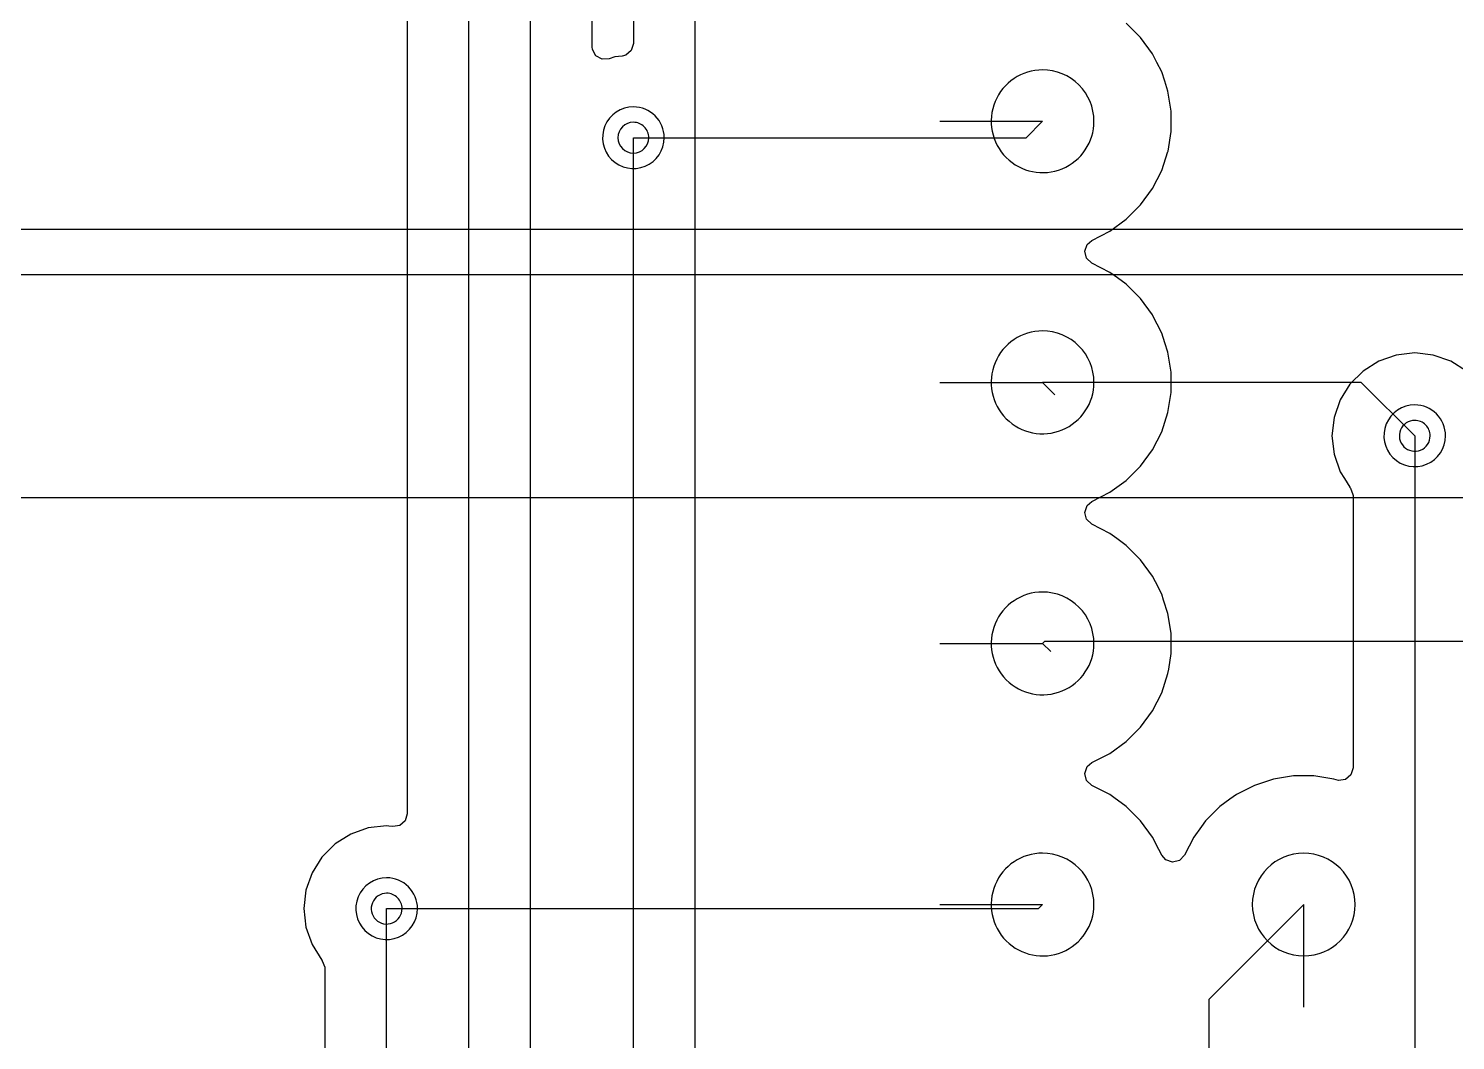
# Model space of a CAD drawing. Header units: millimetres. Extents: x 10 to 287, y 10 to 200.
# Drawn here: x 115.52 to 129.4, y 125.72 to 135.57 of the extents above; entities that cross this region are included whole.
import ezdxf

# ---------------------------------------------------------------- set-up
doc = ezdxf.new("R2010")
doc.units = ezdxf.units.MM
doc.layers.get('0').update_dxf_attribs({"linetype": 'CONTINUOUS'})

msp = doc.modelspace()

# ---------------------------------------------------------------- linework, layer by layer
at = {"color": 7}
for points in [[(119.1995, 141.7181), (119.1995, 127.929), (119.1798, 127.862), (119.127, 127.8162), (119.0616, 127.8058), (119.0218, 127.8103), (119, 127.8128), (119, 127.8128), (119, 127.8128), (119, 127.8128), (118.8207, 127.7926), (118.8207, 127.7926), (118.6505, 127.733), (118.4977, 127.637), (118.3702, 127.5095), (118.2742, 127.3567), (118.2146, 127.1865), (118.2146, 127.1865), (118.1944, 127.0072), (118.1944, 127.0072), (118.2146, 126.828), (118.2146, 126.8279), (118.2742, 126.6577), (118.3702, 126.5049), (118.3724, 126.5021), (118.3733, 126.4999), (118.3739, 126.499), (118.3737, 126.4989), (118.3989, 126.4374), (118.3995, 126.4248), (118.3995, 119.3073)], [(119.8, 124.5758), (119.8, 141.8072)], [(125.5, 115.0072), (125.6, 115.1072), (125.6, 121.9072), (122, 125.5072), (122, 136.3672), (125.38, 139.7472)], [(120.4, 124.5415), (120.4, 137.0072)], [(121.3995, 136.2781), (121.3995, 135.4235), (121.3798, 135.3565), (121.327, 135.3107), (121.2894, 135.3003), (121.2207, 135.2926), (121.1655, 135.2732), (121.0957, 135.2697), (121.035, 135.3044), (121.0028, 135.3664), (121.0005, 135.3903), (121.0005, 136.4248)], [(129.5023, 132.237), (129.3495, 132.333), (129.1793, 132.3926), (129.1792, 132.3926), (129, 132.4128), (129, 132.4128), (128.8208, 132.3926), (128.8207, 132.3926), (128.6505, 132.333), (128.4977, 132.237), (128.3702, 132.1095), (128.2742, 131.9567), (128.2146, 131.7865), (128.2146, 131.7865), (128.1944, 131.6072), (128.1944, 131.6072), (128.2146, 131.428), (128.2146, 131.4279), (128.2742, 131.2577), (128.3154, 131.1922), (128.3688, 131.1072), (128.3702, 131.1049), (128.3724, 131.1021), (128.3733, 131.0999), (128.3739, 131.099), (128.3737, 131.0989), (128.3989, 131.0374), (128.3995, 131.0248), (128.3995, 128.3769), (128.3798, 128.3099), (128.327, 128.2641), (128.2579, 128.2542), (128.2372, 128.259), (128.2128, 128.2669), (128.0184, 128.2977), (128.0184, 128.2977), (127.8216, 128.2977), (127.8216, 128.2977), (127.6272, 128.2669), (127.44, 128.2061), (127.2646, 128.1167), (127.2013, 128.0708), (127.1054, 128.001), (127.1054, 128.001), (127.1054, 128.001), (126.9662, 127.8618), (126.9662, 127.8618), (126.9662, 127.8618), (126.9255, 127.8058), (126.8505, 127.7026), (126.7605, 127.526), (126.7125, 127.4752), (126.6447, 127.4584), (126.5786, 127.4809), (126.5395, 127.526), (126.5112, 127.5815), (126.4495, 127.7026), (126.3338, 127.8618), (126.1946, 128.001), (126.0726, 128.0897), (126.0354, 128.1167), (125.8588, 128.2067), (125.808, 128.2547), (125.7912, 128.3225), (125.8137, 128.3886), (125.8588, 128.4277), (126.0354, 128.5177), (126.0354, 128.5177), (126.0354, 128.5177), (126.1946, 128.6334), (126.3338, 128.7726), (126.4495, 128.9318), (126.5389, 129.1072), (126.5997, 129.2944), (126.6065, 129.3375), (126.6305, 129.4888), (126.6305, 129.6856), (126.5997, 129.88), (126.5577, 130.0095), (126.5389, 130.0672), (126.5389, 130.0672), (126.5389, 130.0672), (126.4781, 130.1865), (126.4495, 130.2426), (126.3338, 130.4018), (126.1946, 130.541), (126.1026, 130.6079), (126.0354, 130.6567), (125.8588, 130.7467), (125.808, 130.7947), (125.7912, 130.8625), (125.8137, 130.9286), (125.8588, 130.9677), (126.0354, 131.0577), (126.0354, 131.0577), (126.0354, 131.0577), (126.1946, 131.1734), (126.3338, 131.3126), (126.4495, 131.4718), (126.5389, 131.6472), (126.5997, 131.8344), (126.6121, 131.9128), (126.6305, 132.0288), (126.6305, 132.2256), (126.5997, 132.42), (126.5703, 132.5107), (126.5389, 132.6072), (126.5389, 132.6072), (126.5389, 132.6072), (126.4501, 132.7814), (126.4495, 132.7826), (126.3338, 132.9418), (126.1946, 133.081), (126.1096, 133.1428), (126.0354, 133.1967), (125.8588, 133.2867), (125.808, 133.3347), (125.7912, 133.4025), (125.8137, 133.4686), (125.8588, 133.5077), (126.0354, 133.5977), (126.0354, 133.5977), (126.0354, 133.5977), (126.1946, 133.7134), (126.3338, 133.8526), (126.4495, 134.0118), (126.5389, 134.1872), (126.5997, 134.3744), (126.6002, 134.3774), (126.6305, 134.5688), (126.6305, 134.7656), (126.5997, 134.96), (126.5684, 135.0564), (126.5389, 135.1472), (126.5389, 135.1472), (126.5389, 135.1472), (126.4917, 135.2397), (126.4495, 135.3226), (126.3338, 135.4818), (126.1946, 135.621)], [(124.38, 134.6672), (125.38, 134.6672)], [(124.38, 134.6672), (125.38, 134.6672)], [(124.38, 134.6672), (125.38, 134.6672)], [(124.38, 134.6672), (125.38, 134.6672)], [(125.22, 134.5072), (125.38, 134.6672)], [(121.4, 124.1072), (121.4, 134.5072)], [(121.4, 134.5072), (125.22, 134.5072)], [(99.61, 133.6172), (136.84, 133.6172)], [(101.07, 133.1772), (138.67, 133.1772)], [(124.38, 132.1272), (125.38, 132.1272)], [(124.38, 132.1272), (125.38, 132.1272)], [(124.38, 132.1272), (125.38, 132.1272)], [(124.38, 132.1272), (125.38, 132.1272)], [(125.5, 132.0072), (125.38, 132.1272)], [(129, 131.6072), (128.48, 132.1272), (125.38, 132.1272)], [(129, 131.6072), (129, 116.5072)], [(102, 130.5072), (102.5, 131.0072), (132.5, 131.0072)], [(124.38, 129.5872), (125.38, 129.5872)], [(124.38, 129.5872), (125.38, 129.5872)], [(124.38, 129.5872), (125.38, 129.5872)], [(124.38, 129.5872), (125.38, 129.5872)], [(125.4, 129.6072), (125.38, 129.5872)], [(125.46, 129.5072), (125.38, 129.5872)], [(131.9, 129.6072), (125.4, 129.6072)], [(114.5, 114.5072), (119, 119.0072), (119, 127.0072)], [(119, 127.0072), (125.34, 127.0072)], [(124.38, 127.0472), (125.38, 127.0472)], [(124.38, 127.0472), (125.38, 127.0472)], [(124.38, 127.0472), (125.38, 127.0472)], [(124.38, 127.0472), (125.38, 127.0472)], [(125.34, 127.0072), (125.38, 127.0472)], [(127, 126.1272), (127.92, 127.0472)], [(127.92, 126.0472), (127.92, 127.0472)], [(127.92, 126.0472), (127.92, 127.0472)], [(127.92, 126.0472), (127.92, 127.0472)], [(127.92, 126.0472), (127.92, 127.0472)], [(127.1, 118.0072), (127, 118.1072), (127, 126.1272)]]:
    msp.add_lwpolyline(points, dxfattribs=at)
for points in [[(125.38, 135.1672)], [(125.38, 135.1672)], [(125.38, 135.1672)], [(125.38, 135.1672)], [(121.4, 134.8072)], [(121.4, 134.8072)], [(121.4, 134.6572)], [(121.4, 134.6572)], [(125.38, 132.6272)], [(125.38, 132.6272)], [(125.38, 132.6272)], [(125.38, 132.6272)], [(129, 131.9072)], [(129, 131.9072)], [(129, 131.7572)], [(129, 131.7572)], [(125.38, 130.0872)], [(125.38, 130.0872)], [(125.38, 130.0872)], [(125.38, 130.0872)], [(125.38, 127.5472)], [(125.38, 127.5472)], [(125.38, 127.5472)], [(125.38, 127.5472)], [(127.92, 127.5472)], [(127.92, 127.5472)], [(127.92, 127.5472)], [(127.92, 127.5472)], [(119, 127.3072)], [(119, 127.3072)], [(119, 127.1572)], [(119, 127.1572)]]:
    msp.add_lwpolyline(points, close=True, dxfattribs=at)
for points in [[(125.38, 135.1672), (125.177769, 135.1672), (124.995451, 135.045379), (124.91806, 134.858542)], [(125.38, 135.1672), (125.177769, 135.1672), (124.995451, 135.045379), (124.91806, 134.858542)], [(125.38, 135.1672), (125.177769, 135.1672), (124.995451, 135.045379), (124.91806, 134.858542)], [(125.38, 135.1672), (125.177769, 135.1672), (124.995451, 135.045379), (124.91806, 134.858542)], [(125.733553, 135.020753), (125.639785, 135.114522), (125.512608, 135.1672), (125.38, 135.1672)], [(125.733553, 135.020753), (125.639785, 135.114522), (125.512608, 135.1672), (125.38, 135.1672)], [(125.733553, 135.020753), (125.639785, 135.114522), (125.512608, 135.1672), (125.38, 135.1672)], [(125.733553, 135.020753), (125.639785, 135.114522), (125.512608, 135.1672), (125.38, 135.1672)], [(125.88, 134.6672), (125.88, 134.799808), (125.827322, 134.926985), (125.733553, 135.020753)], [(125.88, 134.6672), (125.88, 134.799808), (125.827322, 134.926985), (125.733553, 135.020753)], [(125.88, 134.6672), (125.88, 134.799808), (125.827322, 134.926985), (125.733553, 135.020753)], [(125.88, 134.6672), (125.88, 134.799808), (125.827322, 134.926985), (125.733553, 135.020753)], [(121.4, 134.8072), (121.278661, 134.8072), (121.16927, 134.734107), (121.122836, 134.622005)], [(121.4, 134.8072), (121.278661, 134.8072), (121.16927, 134.734107), (121.122836, 134.622005)], [(121.612132, 134.719332), (121.555871, 134.775593), (121.479565, 134.8072), (121.4, 134.8072)], [(121.612132, 134.719332), (121.555871, 134.775593), (121.479565, 134.8072), (121.4, 134.8072)], [(124.91806, 134.858542), (124.84067, 134.671705), (124.883448, 134.456646), (125.026447, 134.313647)], [(124.91806, 134.858542), (124.84067, 134.671705), (124.883448, 134.456646), (125.026447, 134.313647)], [(124.91806, 134.858542), (124.84067, 134.671705), (124.883448, 134.456646), (125.026447, 134.313647)], [(124.91806, 134.858542), (124.84067, 134.671705), (124.883448, 134.456646), (125.026447, 134.313647)], [(121.4, 134.6572), (121.317157, 134.6572), (121.25, 134.590043), (121.25, 134.5072)], [(121.4, 134.6572), (121.317157, 134.6572), (121.25, 134.590043), (121.25, 134.5072)], [(121.506066, 134.613266), (121.477936, 134.641396), (121.439782, 134.6572), (121.4, 134.6572)], [(121.506066, 134.613266), (121.477936, 134.641396), (121.439782, 134.6572), (121.4, 134.6572)], [(121.7, 134.5072), (121.7, 134.586765), (121.668393, 134.663071), (121.612132, 134.719332)], [(121.7, 134.5072), (121.7, 134.586765), (121.668393, 134.663071), (121.612132, 134.719332)], [(125.571342, 134.20526), (125.758179, 134.282651), (125.88, 134.464969), (125.88, 134.6672)], [(125.571342, 134.20526), (125.758179, 134.282651), (125.88, 134.464969), (125.88, 134.6672)], [(125.571342, 134.20526), (125.758179, 134.282651), (125.88, 134.464969), (125.88, 134.6672)], [(125.571342, 134.20526), (125.758179, 134.282651), (125.88, 134.464969), (125.88, 134.6672)], [(121.122836, 134.622005), (121.076402, 134.509903), (121.102069, 134.380867), (121.187868, 134.295068)], [(121.122836, 134.622005), (121.076402, 134.509903), (121.102069, 134.380867), (121.187868, 134.295068)], [(121.25, 134.5072), (121.25, 134.424357), (121.317157, 134.3572), (121.4, 134.3572)], [(121.25, 134.5072), (121.25, 134.424357), (121.317157, 134.3572), (121.4, 134.3572)], [(121.4, 134.3572), (121.482843, 134.3572), (121.55, 134.424357), (121.55, 134.5072)], [(121.4, 134.3572), (121.482843, 134.3572), (121.55, 134.424357), (121.55, 134.5072)], [(121.55, 134.5072), (121.55, 134.546982), (121.534196, 134.585136), (121.506066, 134.613266)], [(121.55, 134.5072), (121.55, 134.546982), (121.534196, 134.585136), (121.506066, 134.613266)], [(121.514805, 134.230036), (121.626907, 134.27647), (121.7, 134.385861), (121.7, 134.5072)], [(121.514805, 134.230036), (121.626907, 134.27647), (121.7, 134.385861), (121.7, 134.5072)], [(121.187868, 134.295068), (121.273667, 134.209269), (121.402703, 134.183602), (121.514805, 134.230036)], [(121.187868, 134.295068), (121.273667, 134.209269), (121.402703, 134.183602), (121.514805, 134.230036)], [(125.026447, 134.313647), (125.169446, 134.170648), (125.384505, 134.12787), (125.571342, 134.20526)], [(125.026447, 134.313647), (125.169446, 134.170648), (125.384505, 134.12787), (125.571342, 134.20526)], [(125.026447, 134.313647), (125.169446, 134.170648), (125.384505, 134.12787), (125.571342, 134.20526)], [(125.026447, 134.313647), (125.169446, 134.170648), (125.384505, 134.12787), (125.571342, 134.20526)], [(125.38, 132.6272), (125.177769, 132.6272), (124.995451, 132.505379), (124.91806, 132.318542)], [(125.38, 132.6272), (125.177769, 132.6272), (124.995451, 132.505379), (124.91806, 132.318542)], [(125.38, 132.6272), (125.177769, 132.6272), (124.995451, 132.505379), (124.91806, 132.318542)], [(125.38, 132.6272), (125.177769, 132.6272), (124.995451, 132.505379), (124.91806, 132.318542)], [(125.733553, 132.480753), (125.639785, 132.574522), (125.512608, 132.6272), (125.38, 132.6272)], [(125.733553, 132.480753), (125.639785, 132.574522), (125.512608, 132.6272), (125.38, 132.6272)], [(125.733553, 132.480753), (125.639785, 132.574522), (125.512608, 132.6272), (125.38, 132.6272)], [(125.733553, 132.480753), (125.639785, 132.574522), (125.512608, 132.6272), (125.38, 132.6272)], [(125.88, 132.1272), (125.88, 132.259808), (125.827322, 132.386985), (125.733553, 132.480753)], [(125.88, 132.1272), (125.88, 132.259808), (125.827322, 132.386985), (125.733553, 132.480753)], [(125.88, 132.1272), (125.88, 132.259808), (125.827322, 132.386985), (125.733553, 132.480753)], [(125.88, 132.1272), (125.88, 132.259808), (125.827322, 132.386985), (125.733553, 132.480753)], [(124.91806, 132.318542), (124.84067, 132.131705), (124.883448, 131.916646), (125.026447, 131.773647)], [(124.91806, 132.318542), (124.84067, 132.131705), (124.883448, 131.916646), (125.026447, 131.773647)], [(124.91806, 132.318542), (124.84067, 132.131705), (124.883448, 131.916646), (125.026447, 131.773647)], [(124.91806, 132.318542), (124.84067, 132.131705), (124.883448, 131.916646), (125.026447, 131.773647)], [(125.571342, 131.66526), (125.758179, 131.742651), (125.88, 131.924969), (125.88, 132.1272)], [(125.571342, 131.66526), (125.758179, 131.742651), (125.88, 131.924969), (125.88, 132.1272)], [(125.571342, 131.66526), (125.758179, 131.742651), (125.88, 131.924969), (125.88, 132.1272)], [(125.571342, 131.66526), (125.758179, 131.742651), (125.88, 131.924969), (125.88, 132.1272)], [(129, 131.9072), (128.878661, 131.9072), (128.76927, 131.834107), (128.722836, 131.722005)], [(129, 131.9072), (128.878661, 131.9072), (128.76927, 131.834107), (128.722836, 131.722005)], [(129.212132, 131.819332), (129.155871, 131.875593), (129.079565, 131.9072), (129, 131.9072)], [(129.212132, 131.819332), (129.155871, 131.875593), (129.079565, 131.9072), (129, 131.9072)], [(125.026447, 131.773647), (125.169446, 131.630648), (125.384505, 131.58787), (125.571342, 131.66526)], [(125.026447, 131.773647), (125.169446, 131.630648), (125.384505, 131.58787), (125.571342, 131.66526)], [(125.026447, 131.773647), (125.169446, 131.630648), (125.384505, 131.58787), (125.571342, 131.66526)], [(125.026447, 131.773647), (125.169446, 131.630648), (125.384505, 131.58787), (125.571342, 131.66526)], [(128.722836, 131.722005), (128.676402, 131.609903), (128.702069, 131.480867), (128.787868, 131.395068)], [(128.722836, 131.722005), (128.676402, 131.609903), (128.702069, 131.480867), (128.787868, 131.395068)], [(129, 131.7572), (128.939331, 131.7572), (128.884635, 131.720654), (128.861418, 131.664603)], [(129, 131.7572), (128.939331, 131.7572), (128.884635, 131.720654), (128.861418, 131.664603)], [(129.106066, 131.713266), (129.077936, 131.741396), (129.039782, 131.7572), (129, 131.7572)], [(129.106066, 131.713266), (129.077936, 131.741396), (129.039782, 131.7572), (129, 131.7572)], [(129.3, 131.6072), (129.3, 131.686765), (129.268393, 131.763071), (129.212132, 131.819332)], [(129.3, 131.6072), (129.3, 131.686765), (129.268393, 131.763071), (129.212132, 131.819332)], [(128.861418, 131.664603), (128.838201, 131.608551), (128.851034, 131.544034), (128.893934, 131.501134)], [(128.861418, 131.664603), (128.838201, 131.608551), (128.851034, 131.544034), (128.893934, 131.501134)], [(129.057403, 131.468618), (129.113454, 131.491835), (129.15, 131.546531), (129.15, 131.6072)], [(129.057403, 131.468618), (129.113454, 131.491835), (129.15, 131.546531), (129.15, 131.6072)], [(129.15, 131.6072), (129.15, 131.646982), (129.134196, 131.685136), (129.106066, 131.713266)], [(129.15, 131.6072), (129.15, 131.646982), (129.134196, 131.685136), (129.106066, 131.713266)], [(129.114805, 131.330036), (129.226907, 131.37647), (129.3, 131.485861), (129.3, 131.6072)], [(129.114805, 131.330036), (129.226907, 131.37647), (129.3, 131.485861), (129.3, 131.6072)], [(128.893934, 131.501134), (128.936834, 131.458234), (129.001351, 131.445401), (129.057403, 131.468618)], [(128.893934, 131.501134), (128.936834, 131.458234), (129.001351, 131.445401), (129.057403, 131.468618)], [(128.787868, 131.395068), (128.873667, 131.309269), (129.002703, 131.283602), (129.114805, 131.330036)], [(128.787868, 131.395068), (128.873667, 131.309269), (129.002703, 131.283602), (129.114805, 131.330036)], [(125.38, 130.0872), (125.177769, 130.0872), (124.995451, 129.965379), (124.91806, 129.778542)], [(125.38, 130.0872), (125.177769, 130.0872), (124.995451, 129.965379), (124.91806, 129.778542)], [(125.38, 130.0872), (125.177769, 130.0872), (124.995451, 129.965379), (124.91806, 129.778542)], [(125.38, 130.0872), (125.177769, 130.0872), (124.995451, 129.965379), (124.91806, 129.778542)], [(125.733553, 129.940753), (125.639785, 130.034522), (125.512608, 130.0872), (125.38, 130.0872)], [(125.733553, 129.940753), (125.639785, 130.034522), (125.512608, 130.0872), (125.38, 130.0872)], [(125.733553, 129.940753), (125.639785, 130.034522), (125.512608, 130.0872), (125.38, 130.0872)], [(125.733553, 129.940753), (125.639785, 130.034522), (125.512608, 130.0872), (125.38, 130.0872)], [(125.88, 129.5872), (125.88, 129.719808), (125.827322, 129.846985), (125.733553, 129.940753)], [(125.88, 129.5872), (125.88, 129.719808), (125.827322, 129.846985), (125.733553, 129.940753)], [(125.88, 129.5872), (125.88, 129.719808), (125.827322, 129.846985), (125.733553, 129.940753)], [(125.88, 129.5872), (125.88, 129.719808), (125.827322, 129.846985), (125.733553, 129.940753)], [(124.91806, 129.778542), (124.84067, 129.591705), (124.883448, 129.376646), (125.026447, 129.233647)], [(124.91806, 129.778542), (124.84067, 129.591705), (124.883448, 129.376646), (125.026447, 129.233647)], [(124.91806, 129.778542), (124.84067, 129.591705), (124.883448, 129.376646), (125.026447, 129.233647)], [(124.91806, 129.778542), (124.84067, 129.591705), (124.883448, 129.376646), (125.026447, 129.233647)], [(125.571342, 129.12526), (125.758179, 129.202651), (125.88, 129.384969), (125.88, 129.5872)], [(125.571342, 129.12526), (125.758179, 129.202651), (125.88, 129.384969), (125.88, 129.5872)], [(125.571342, 129.12526), (125.758179, 129.202651), (125.88, 129.384969), (125.88, 129.5872)], [(125.571342, 129.12526), (125.758179, 129.202651), (125.88, 129.384969), (125.88, 129.5872)], [(125.026447, 129.233647), (125.169446, 129.090648), (125.384505, 129.04787), (125.571342, 129.12526)], [(125.026447, 129.233647), (125.169446, 129.090648), (125.384505, 129.04787), (125.571342, 129.12526)], [(125.026447, 129.233647), (125.169446, 129.090648), (125.384505, 129.04787), (125.571342, 129.12526)], [(125.026447, 129.233647), (125.169446, 129.090648), (125.384505, 129.04787), (125.571342, 129.12526)], [(125.38, 127.5472), (125.177769, 127.5472), (124.995451, 127.425379), (124.91806, 127.238542)], [(125.38, 127.5472), (125.177769, 127.5472), (124.995451, 127.425379), (124.91806, 127.238542)], [(125.38, 127.5472), (125.177769, 127.5472), (124.995451, 127.425379), (124.91806, 127.238542)], [(125.38, 127.5472), (125.177769, 127.5472), (124.995451, 127.425379), (124.91806, 127.238542)], [(125.733553, 127.400753), (125.639785, 127.494522), (125.512608, 127.5472), (125.38, 127.5472)], [(125.733553, 127.400753), (125.639785, 127.494522), (125.512608, 127.5472), (125.38, 127.5472)], [(125.733553, 127.400753), (125.639785, 127.494522), (125.512608, 127.5472), (125.38, 127.5472)], [(125.733553, 127.400753), (125.639785, 127.494522), (125.512608, 127.5472), (125.38, 127.5472)], [(127.92, 127.5472), (127.643858, 127.5472), (127.42, 127.323342), (127.42, 127.0472)], [(127.92, 127.5472), (127.643858, 127.5472), (127.42, 127.323342), (127.42, 127.0472)], [(127.92, 127.5472), (127.643858, 127.5472), (127.42, 127.323342), (127.42, 127.0472)], [(127.92, 127.5472), (127.643858, 127.5472), (127.42, 127.323342), (127.42, 127.0472)], [(128.273553, 127.400753), (128.179785, 127.494522), (128.052608, 127.5472), (127.92, 127.5472)], [(128.273553, 127.400753), (128.179785, 127.494522), (128.052608, 127.5472), (127.92, 127.5472)], [(128.273553, 127.400753), (128.179785, 127.494522), (128.052608, 127.5472), (127.92, 127.5472)], [(128.273553, 127.400753), (128.179785, 127.494522), (128.052608, 127.5472), (127.92, 127.5472)], [(119, 127.3072), (118.878661, 127.3072), (118.76927, 127.234107), (118.722836, 127.122005)], [(119, 127.3072), (118.878661, 127.3072), (118.76927, 127.234107), (118.722836, 127.122005)], [(119.212132, 127.219332), (119.155871, 127.275593), (119.079565, 127.3072), (119, 127.3072)], [(119.212132, 127.219332), (119.155871, 127.275593), (119.079565, 127.3072), (119, 127.3072)], [(125.88, 127.0472), (125.88, 127.179808), (125.827322, 127.306985), (125.733553, 127.400753)], [(125.88, 127.0472), (125.88, 127.179808), (125.827322, 127.306985), (125.733553, 127.400753)], [(125.88, 127.0472), (125.88, 127.179808), (125.827322, 127.306985), (125.733553, 127.400753)], [(125.88, 127.0472), (125.88, 127.179808), (125.827322, 127.306985), (125.733553, 127.400753)], [(128.42, 127.0472), (128.42, 127.179808), (128.367322, 127.306985), (128.273553, 127.400753)], [(128.42, 127.0472), (128.42, 127.179808), (128.367322, 127.306985), (128.273553, 127.400753)], [(128.42, 127.0472), (128.42, 127.179808), (128.367322, 127.306985), (128.273553, 127.400753)], [(128.42, 127.0472), (128.42, 127.179808), (128.367322, 127.306985), (128.273553, 127.400753)], [(119, 127.1572), (118.939331, 127.1572), (118.884635, 127.120654), (118.861418, 127.064603)], [(119, 127.1572), (118.939331, 127.1572), (118.884635, 127.120654), (118.861418, 127.064603)], [(119.106066, 127.113266), (119.077936, 127.141396), (119.039782, 127.1572), (119, 127.1572)], [(119.106066, 127.113266), (119.077936, 127.141396), (119.039782, 127.1572), (119, 127.1572)], [(119.3, 127.0072), (119.3, 127.086765), (119.268393, 127.163071), (119.212132, 127.219332)], [(119.3, 127.0072), (119.3, 127.086765), (119.268393, 127.163071), (119.212132, 127.219332)], [(124.91806, 127.238542), (124.84067, 127.051705), (124.883448, 126.836646), (125.026447, 126.693647)], [(124.91806, 127.238542), (124.84067, 127.051705), (124.883448, 126.836646), (125.026447, 126.693647)], [(124.91806, 127.238542), (124.84067, 127.051705), (124.883448, 126.836646), (125.026447, 126.693647)], [(124.91806, 127.238542), (124.84067, 127.051705), (124.883448, 126.836646), (125.026447, 126.693647)], [(118.722836, 127.122005), (118.676402, 127.009903), (118.702069, 126.880867), (118.787868, 126.795068)], [(118.722836, 127.122005), (118.676402, 127.009903), (118.702069, 126.880867), (118.787868, 126.795068)], [(118.861418, 127.064603), (118.838201, 127.008551), (118.851034, 126.944034), (118.893934, 126.901134)], [(118.861418, 127.064603), (118.838201, 127.008551), (118.851034, 126.944034), (118.893934, 126.901134)], [(119.057403, 126.868618), (119.113454, 126.891835), (119.15, 126.946531), (119.15, 127.0072)], [(119.057403, 126.868618), (119.113454, 126.891835), (119.15, 126.946531), (119.15, 127.0072)], [(119.15, 127.0072), (119.15, 127.046982), (119.134196, 127.085136), (119.106066, 127.113266)], [(119.15, 127.0072), (119.15, 127.046982), (119.134196, 127.085136), (119.106066, 127.113266)], [(119.114805, 126.730036), (119.226907, 126.77647), (119.3, 126.885861), (119.3, 127.0072)], [(119.114805, 126.730036), (119.226907, 126.77647), (119.3, 126.885861), (119.3, 127.0072)], [(125.571342, 126.58526), (125.758179, 126.662651), (125.88, 126.844969), (125.88, 127.0472)], [(125.571342, 126.58526), (125.758179, 126.662651), (125.88, 126.844969), (125.88, 127.0472)], [(125.571342, 126.58526), (125.758179, 126.662651), (125.88, 126.844969), (125.88, 127.0472)], [(125.571342, 126.58526), (125.758179, 126.662651), (125.88, 126.844969), (125.88, 127.0472)], [(127.42, 127.0472), (127.42, 126.771058), (127.643858, 126.5472), (127.92, 126.5472)], [(127.42, 127.0472), (127.42, 126.771058), (127.643858, 126.5472), (127.92, 126.5472)], [(127.42, 127.0472), (127.42, 126.771058), (127.643858, 126.5472), (127.92, 126.5472)], [(127.42, 127.0472), (127.42, 126.771058), (127.643858, 126.5472), (127.92, 126.5472)], [(127.92, 126.5472), (128.196142, 126.5472), (128.42, 126.771058), (128.42, 127.0472)], [(127.92, 126.5472), (128.196142, 126.5472), (128.42, 126.771058), (128.42, 127.0472)], [(127.92, 126.5472), (128.196142, 126.5472), (128.42, 126.771058), (128.42, 127.0472)], [(127.92, 126.5472), (128.196142, 126.5472), (128.42, 126.771058), (128.42, 127.0472)], [(118.893934, 126.901134), (118.936834, 126.858234), (119.001351, 126.845401), (119.057403, 126.868618)], [(118.893934, 126.901134), (118.936834, 126.858234), (119.001351, 126.845401), (119.057403, 126.868618)], [(118.787868, 126.795068), (118.873667, 126.709269), (119.002703, 126.683602), (119.114805, 126.730036)], [(118.787868, 126.795068), (118.873667, 126.709269), (119.002703, 126.683602), (119.114805, 126.730036)], [(125.026447, 126.693647), (125.169446, 126.550648), (125.384505, 126.50787), (125.571342, 126.58526)], [(125.026447, 126.693647), (125.169446, 126.550648), (125.384505, 126.50787), (125.571342, 126.58526)], [(125.026447, 126.693647), (125.169446, 126.550648), (125.384505, 126.50787), (125.571342, 126.58526)], [(125.026447, 126.693647), (125.169446, 126.550648), (125.384505, 126.50787), (125.571342, 126.58526)]]:
    msp.add_open_spline(points, degree=3, dxfattribs=at)

doc.saveas('drawing.dxf')
